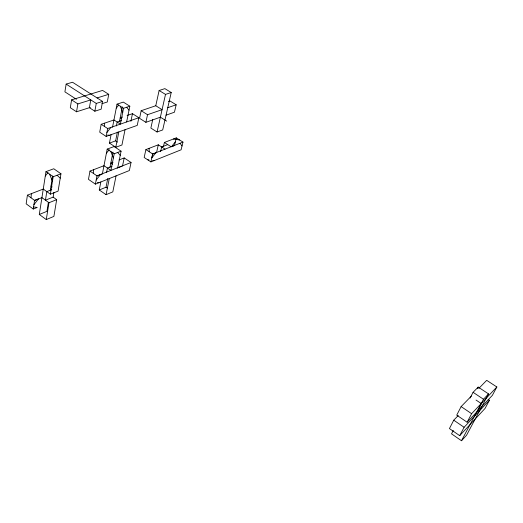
<?xml version="1.0" encoding="UTF-8"?>
<svg xmlns="http://www.w3.org/2000/svg" width="523" height="523" viewBox="0 0 523 523"><rect width="100%" height="100%" fill="white"/><g stroke="black" fill="none" stroke-linecap="round" stroke-linejoin="round"><path stroke-width="0.78" d="M93.48 173.473L93.532 169.727M30.981 197.759L31.419 193.628M51.725 189.699L46.802 191.614L45.449 200.178L53.143 197.125L56.674 199.655L53.889 216.404L46.272 219.575L39.297 214.463L45.972 171.642L53.777 168.766L60.969 173.793L58.086 191.13L50.371 194.164L43.252 189.071L27.412 195.171L26.15 203.826L33.256 209.037L37.238 207.441L33.465 206.931M33.256 209.037L34.57 200.368L38.565 198.799L33.91 204.715M90.374 107.385L76.528 111.791L70.304 107.718L71.605 99.854L77.862 103.92L90.773 99.906L89.394 107.699L94.846 111.222L101.142 109.189L102.573 101.429L72.54 82.261L66.146 84.098L64.904 91.852L76.43 99.305M48.358 202.506L46.939 211.344L39.297 214.463M50.247 190.738L52.614 175.996M46.272 219.575L48.985 202.734L56.674 199.655M50.371 194.164L53.183 176.722L60.969 173.793M53.143 197.125L53.902 192.477M76.528 111.791L77.862 103.92M94.846 111.222L96.265 103.43L102.573 101.429M117.721 167.72L121.088 151.173L114.223 153.755L110.909 170.393L103.979 165.713L90.002 171.086L88.465 179.35L95.402 184.142L129.358 170.537L131.057 162.483L124.193 157.933L118.989 159.933M126.625 121.957L129.822 106.208L123.546 108.281L120.388 124.121L113.949 119.963L101.181 124.304L99.71 132.182L106.149 136.418L137.235 125.396L138.85 117.721L132.463 113.668L127.102 115.491M71.605 99.854L102.573 90.42L108.745 94.323L107.3 101.992L101.92 103.704M95.402 184.142L96.977 175.865L131.057 162.483M106.149 136.418L107.66 128.534L138.85 117.721M116.067 175.859L112.811 191.876L106.071 194.68L99.272 189.973L100.828 181.952M121.088 151.173L114.086 146.551L107.202 149.088L102.377 173.937L97.258 175.898M125.049 129.717L121.944 144.995L115.773 147.283L109.444 143.099L111.144 134.359M112.537 127.2L117.028 104.142L123.323 102.103L129.822 106.208M106.561 172.512L107.437 168.046L111.987 166.281M116.394 125.938L117.159 122.036L121.323 120.61M99.272 189.973L106.032 187.208L107.771 178.441M109.935 167.517L112.981 152.128M109.444 143.099L115.635 140.857L117.361 132.156M119.401 121.872L122.382 106.849M106.071 194.68L109.281 178.578M115.773 147.283L118.832 131.92M130.887 121.336L132.463 113.668M122.532 165.974L124.193 157.933M141.171 110.713L147.525 114.707L162.078 109.66L155.769 105.744L141.171 110.713L139.563 118.322L145.884 122.33L160.391 117.185L166.706 121.14M145.884 122.33L147.525 114.707M165.052 149.14L158.306 144.806L145.904 149.578L144.165 157.475L150.918 161.901L181.095 149.807L182.972 142.106L176.29 137.882L164.385 142.465L163.49 146.355L161.208 147.251M152.749 119.492L150.866 128.063L157.063 132.005L162.705 129.92L171.224 92.506L164.863 88.635L159.123 90.499L155.769 105.744M157.063 132.005L165.503 94.402L171.224 92.506M150.918 161.901L152.69 153.991L182.972 142.106M158.306 144.806L156.534 152.618L152.899 154.05M160.6 151.657L161.672 146.97L167.739 144.609M168.38 101.455L169.91 100.939L176.173 104.777L174.44 112.203L166.066 115.171M176.29 137.882L174.466 145.577L171.518 146.734L175.375 141.74M458.213 415.563L453.748 420.191L449.44 428.572L459.704 435.659L485.069 408.411L489.45 400.226L488.116 399.337M471.354 396.088L461.129 406.593L456.729 415.138L467.124 422.224L492.385 395.323L496.85 386.981L486.691 380.332L478.741 388.504M453.284 430.468L451.532 433.842L461.495 440.739L466.575 435.221L488.547 393.911L478.199 387.079L473.08 392.322L470.105 398.049M477.46 388.504L478.199 387.079M459.704 435.659L464.11 427.284L489.45 400.226M467.124 422.224L471.622 413.686L496.85 386.981M461.495 440.739L483.494 399.239L488.547 393.911M477.499 411.176L481.984 402.717M155.815 152.768L151.801 157.959L152.69 153.991L145.904 149.578M96.186 180.017L100.501 174.486M106.385 153.278L109.235 149.637M116.25 108.13L118.708 104.999M106.908 132.489L110.876 127.422M45.285 176.042L48.051 172.538M34.413 200.584L41.918 197.635L48.985 202.734M117.087 168.112L121.872 166.236M113.04 162.222L110.811 163.078L112.537 164.235M167.772 107.692L176.173 104.777M122.5 117.054L120.198 117.838L121.486 118.662M97.101 97.938L108.745 94.323M97.356 182.514L98.906 182.736M147.532 159.685L148.977 159.901M152.585 160.437L154.03 160.653M173.348 139.02L179.624 139.994M107.745 135.032L109.353 135.28M159.123 90.499L165.503 94.402M117.028 104.142L123.546 108.281M164.385 142.465L171.106 146.76M66.146 84.098L96.265 103.43M101.181 124.304L107.66 128.534M115.635 140.857L117.531 142.099M107.202 149.088L114.223 153.755M473.08 392.322L483.494 399.239M476.028 400.049L481.225 403.521M461.129 406.593L471.622 413.686M90.002 171.086L96.977 175.865M453.748 420.191L464.11 427.284M106.032 187.208L107.267 188.058M45.972 171.642L53.183 176.722M50.993 186.096L52.176 186.933M27.412 195.171L34.57 200.368M57.092 175.251L60.243 178.166M117.668 152.461L120.238 155.344M126.697 107.241L129.018 110.176M180.036 143.256L182.03 145.969M49.567 174.179L52.47 181.121M110.706 151.415L113.386 157.953M120.277 106.208L122.755 112.275M149.035 148.375L149.29 151.781M104.404 123.206L104.417 126.416"/></g></svg>
